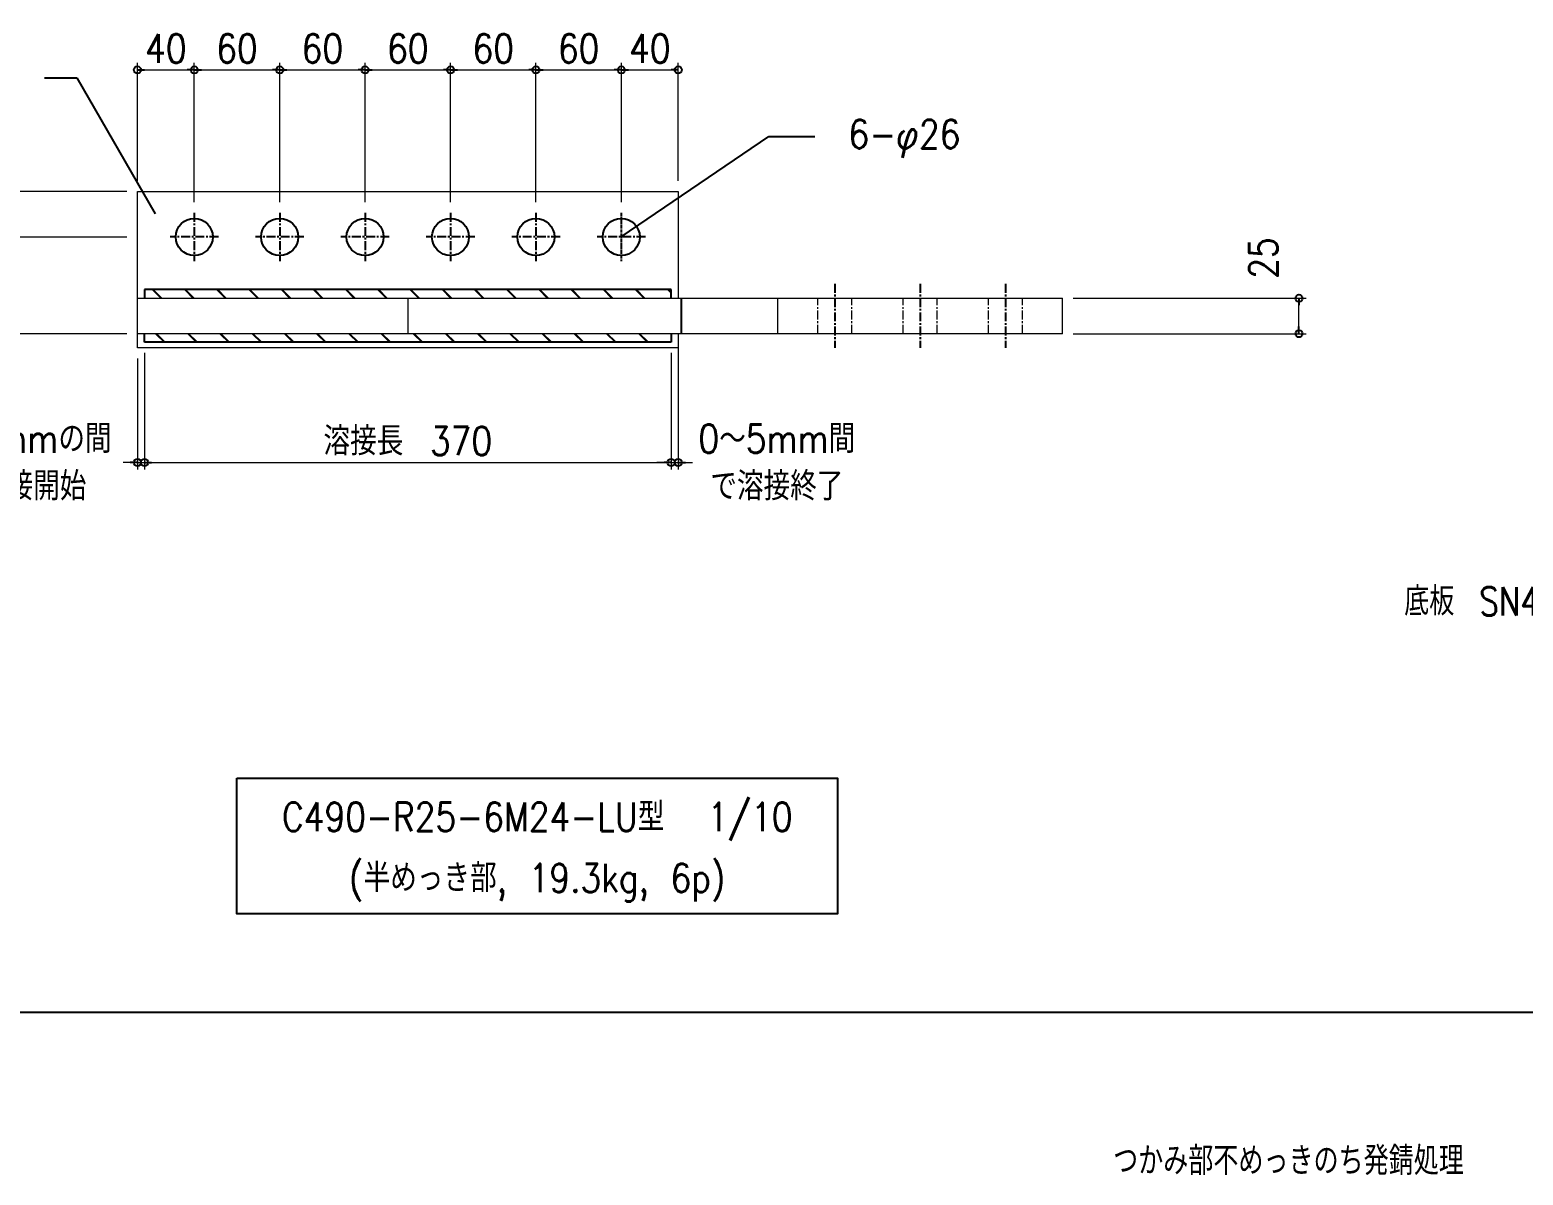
# Model space of a CAD drawing. Extents: x 89504 to 820828, y -112826 to 219894.
# Drawn here: x 811979 to 813028, y -111356 to -110551 of the extents above; entities that cross this region are included whole.
import ezdxf
from ezdxf.enums import TextEntityAlignment as Align

# ---------------------------------------------------------------- set-up
doc = ezdxf.new("R2010")
doc.units = 0
doc.header["$MEASUREMENT"] = 0
for name, pattern in [('CENTER', [2, 1.25, -0.25, 0.25, -0.25]), ('CENTER1', [10, 6.25, -1.25, 1.25, -1.25]), ('DUMMY', [0])]:
    doc.linetypes.add(name, pattern=pattern)
doc.layers.get('0').update_dxf_attribs({"color": 3, "linetype": 'CONTINUOUS'})
doc.layers.get('Defpoints').update_dxf_attribs({"linetype": 'CONTINUOUS'})
for name, color, linetype in [('00_修正第五回', 2, 'CONTINUOUS'), ('寸法', 4, 'CONTINUOUS'), ('金物', 7, 'CONTINUOUS')]:
    doc.layers.add(name, color=color, linetype=linetype)
doc.layers.add('_1-F_ADDL', color=8, linetype='DUMMY', plot=False)
doc.styles.add('DRACAD', font='txt', dxfattribs={"width": 0.85, "bigfont": 'extfont2'})
doc.styles.add('KANJI', font='simplex.shx', dxfattribs={"width": 0.7, "bigfont": 'extfont2.shx'})
doc.styles.add('S020', font='simplex.shx', dxfattribs={"width": 0.8, "height": 100, "bigfont": 'extfont2.shx'})
doc.dimstyles.new('S5', dxfattribs={"dimscale": 5, "dimtxt": 4, "dimasz": 1, "dimexe": 1, "dimexo": 1.5, "dimgap": 1, "dimtad": 1, "dimtxsty": 'KANJI', "dimblk": 'ORIGIN', "dimcen": 0, "dimclrd": 256, "dimclre": 256, "dimclrt": 256, "dimadec": 0, "dimazin": 0, "dimtfac": 1, "dimtmove": 2, "dimatfit": 2, "dimfxl": 1, "dimtolj": 2, "dimlwd": 5, "dimlwe": 5, "dimarcsym": 0})

# ---------------------------------------------------------------- blocks, each defined once
blk = doc.blocks.new('_ORIGIN')
at = {"color": 0, "linetype": 'ByBlock'}
blk.add_line((0, 0), (-1, 0), dxfattribs=at)
blk.add_circle((0, 0), 0.5, dxfattribs=at)
blk = doc.blocks.new('*D196')
at = {"layer": 'Defpoints', "color": 0, "transparency": 16777216}
for p in [(812704.5, -110739.6), (812870.6, -110739.6), (812704.5, -110764.6)]:
    blk.add_point(p, dxfattribs=at)
at = {"layer": '寸法', "lineweight": 5, "transparency": 16777216}
for p, q in [((812712, -110739.6), (812875.6, -110739.6)), ((812870.6, -110759.6), (812870.6, -110744.6)), ((812712, -110764.6), (812875.6, -110764.6))]:
    blk.add_line(p, q, dxfattribs=at)
at = {"layer": '寸法', "lineweight": 5, "transparency": 16777216, "xscale": 5, "yscale": 5, "zscale": 5}
for p, rotation in [((812870.6, -110739.6), 90), ((812870.6, -110764.6), 270)]:
    blk.add_blockref('_ORIGIN', p, dxfattribs=dict(at, rotation=rotation))
at = {"layer": '寸法', "transparency": 16777216, "insert": (812845.6, -110711.4), "char_height": 20, "attachment_point": 5, "rotation": 90, "style": 'DRACAD'}
blk.add_mtext('\\A2;25', dxfattribs=at)
blk = doc.blocks.new('*D197')
at = {"layer": 'Defpoints', "color": 0, "transparency": 16777216}
for p in [(811952.7, -110664.6), (812054.5, -110664.6), (812054.5, -110696.6)]:
    blk.add_point(p, dxfattribs=at)
at = {"layer": '寸法', "lineweight": 5, "transparency": 16777216}
for p, q in [((812047, -110664.6), (811947.7, -110664.6)), ((811952.7, -110691.6), (811952.7, -110669.6)), ((812047, -110696.6), (811947.7, -110696.6))]:
    blk.add_line(p, q, dxfattribs=at)
at = {"layer": '寸法', "lineweight": 5, "transparency": 16777216, "xscale": 5, "yscale": 5, "zscale": 5}
for p, rotation in [((811952.7, -110664.6), 90), ((811952.7, -110696.6), 270)]:
    blk.add_blockref('_ORIGIN', p, dxfattribs=dict(at, rotation=rotation))
at = {"layer": '寸法', "transparency": 16777216, "insert": (811926.4, -110669.5), "char_height": 20, "attachment_point": 5, "rotation": 90, "style": 'DRACAD'}
blk.add_mtext('\\A2;32', dxfattribs=at)
blk = doc.blocks.new('*D198')
at = {"layer": 'Defpoints', "color": 0, "transparency": 16777216}
for p in [(812054.5, -110696.6), (811952.7, -110764.6), (812054.5, -110764.6)]:
    blk.add_point(p, dxfattribs=at)
at = {"layer": '寸法', "lineweight": 5, "transparency": 16777216}
for p, q in [((812047, -110696.6), (811947.7, -110696.6)), ((811952.7, -110701.6), (811952.7, -110759.6)), ((812047, -110764.6), (811947.7, -110764.6))]:
    blk.add_line(p, q, dxfattribs=at)
at = {"layer": '寸法', "lineweight": 5, "transparency": 16777216, "xscale": 5, "yscale": 5, "zscale": 5}
for p, rotation in [((811952.7, -110696.6), 90), ((811952.7, -110764.6), 270)]:
    blk.add_blockref('_ORIGIN', p, dxfattribs=dict(at, rotation=rotation))
at = {"layer": '寸法', "transparency": 16777216, "insert": (811926.4, -110726.1), "char_height": 20, "attachment_point": 5, "rotation": 90, "style": 'DRACAD'}
blk.add_mtext('\\A2;68', dxfattribs=at)
blk = doc.blocks.new('*D208')
at = {"layer": 'Defpoints', "color": 0, "linetype": 'Continuous', "transparency": 16777216}
for p in [(812054.5, -110774.6), (812059.5, -110774.6), (812059.5, -110855.1)]:
    blk.add_point(p, dxfattribs=at)
at = {"layer": '寸法', "linetype": 'Continuous', "lineweight": 5, "transparency": 16777216}
for p, q in [((812054.5, -110782.1), (812054.5, -110860.1)), ((812059.5, -110782.1), (812059.5, -110860.1)), ((812049.5, -110855.1), (812044.5, -110855.1)), ((812054.5, -110855.1), (812059.5, -110855.1)), ((812064.5, -110855.1), (812069.5, -110855.1))]:
    blk.add_line(p, q, dxfattribs=at)
at = {"layer": '寸法', "linetype": 'Continuous', "lineweight": 5, "transparency": 16777216, "xscale": 5, "yscale": 5, "zscale": 5}
blk.add_blockref('_ORIGIN', (812054.5, -110855.1), dxfattribs=at)
at = {"layer": '寸法', "linetype": 'Continuous', "lineweight": 5, "transparency": 16777216, "xscale": 5, "yscale": 5, "zscale": 5, "rotation": 180}
blk.add_blockref('_ORIGIN', (812059.5, -110855.1), dxfattribs=at)
at = {"layer": '寸法', "linetype": 'Continuous', "transparency": 16777216, "insert": (811971.9, -110855.1), "char_height": 20, "attachment_point": 5, "style": 'DRACAD'}
blk.add_mtext('\\A2;0～5mmの間\\Pで溶接開始', dxfattribs=at)
blk = doc.blocks.new('*D209')
at = {"layer": 'Defpoints', "color": 0, "linetype": 'Continuous', "transparency": 16777216}
for p in [(812059.5, -110770.6), (812429.5, -110770.6), (812429.5, -110855.1)]:
    blk.add_point(p, dxfattribs=at)
at = {"layer": '寸法', "linetype": 'Continuous', "lineweight": 5, "transparency": 16777216}
for p, q in [((812059.5, -110778.1), (812059.5, -110860.1)), ((812429.5, -110778.1), (812429.5, -110860.1)), ((812064.5, -110855.1), (812424.5, -110855.1))]:
    blk.add_line(p, q, dxfattribs=at)
at = {"layer": '寸法', "linetype": 'Continuous', "lineweight": 5, "transparency": 16777216, "xscale": 5, "yscale": 5, "zscale": 5, "rotation": 180}
blk.add_blockref('_ORIGIN', (812059.5, -110855.1), dxfattribs=at)
at = {"layer": '寸法', "linetype": 'Continuous', "lineweight": 5, "transparency": 16777216, "xscale": 5, "yscale": 5, "zscale": 5}
blk.add_blockref('_ORIGIN', (812429.5, -110855.1), dxfattribs=at)
at = {"layer": '寸法', "linetype": 'Continuous', "transparency": 16777216, "insert": (812244.5, -110840.1), "char_height": 20, "attachment_point": 5, "style": 'DRACAD'}
blk.add_mtext('\\A2;溶接長\u3000370', dxfattribs=at)
blk = doc.blocks.new('*D210')
at = {"layer": 'Defpoints', "color": 0, "linetype": 'Continuous', "transparency": 16777216}
for p in [(812434.5, -110764.6), (812429.5, -110770.6), (812434.5, -110855.1)]:
    blk.add_point(p, dxfattribs=at)
at = {"layer": '寸法', "linetype": 'Continuous', "lineweight": 5, "transparency": 16777216}
for p, q in [((812434.5, -110772.1), (812434.5, -110860.1)), ((812429.5, -110778.1), (812429.5, -110860.1)), ((812424.5, -110855.1), (812419.5, -110855.1)), ((812429.5, -110855.1), (812434.5, -110855.1)), ((812439.5, -110855.1), (812444.5, -110855.1))]:
    blk.add_line(p, q, dxfattribs=at)
at = {"layer": '寸法', "linetype": 'Continuous', "lineweight": 5, "transparency": 16777216, "xscale": 5, "yscale": 5, "zscale": 5}
blk.add_blockref('_ORIGIN', (812429.5, -110855.1), dxfattribs=at)
at = {"layer": '寸法', "linetype": 'Continuous', "lineweight": 5, "transparency": 16777216, "xscale": 5, "yscale": 5, "zscale": 5, "rotation": 180}
blk.add_blockref('_ORIGIN', (812434.5, -110855.1), dxfattribs=at)
at = {"layer": '寸法', "linetype": 'Continuous', "transparency": 16777216, "insert": (812503.8, -110855.1), "char_height": 20, "attachment_point": 5, "style": 'DRACAD'}
blk.add_mtext('\\A2;0～5mm間\\Pで溶接終了', dxfattribs=at)
blk = doc.blocks.new('*D214')
at = {"layer": 'Defpoints', "color": 0, "linetype": 'Continuous', "transparency": 16777216}
for p in [(812094.5, -110579.1), (812054.5, -110664.6), (812094.5, -110679.6)]:
    blk.add_point(p, dxfattribs=at)
at = {"layer": '寸法', "linetype": 'Continuous', "lineweight": 5, "transparency": 16777216}
for p, q in [((812054.5, -110657.1), (812054.5, -110574.1)), ((812094.5, -110672.1), (812094.5, -110574.1)), ((812059.5, -110579.1), (812089.5, -110579.1))]:
    blk.add_line(p, q, dxfattribs=at)
at = {"layer": '寸法', "linetype": 'Continuous', "lineweight": 5, "transparency": 16777216, "xscale": 5, "yscale": 5, "zscale": 5, "rotation": 180}
blk.add_blockref('_ORIGIN', (812054.5, -110579.1), dxfattribs=at)
at = {"layer": '寸法', "linetype": 'Continuous', "lineweight": 5, "transparency": 16777216, "xscale": 5, "yscale": 5, "zscale": 5}
blk.add_blockref('_ORIGIN', (812094.5, -110579.1), dxfattribs=at)
at = {"layer": '寸法', "linetype": 'Continuous', "transparency": 16777216, "insert": (812074.5, -110564.1), "char_height": 20, "attachment_point": 5, "style": 'DRACAD'}
blk.add_mtext('\\A2;40', dxfattribs=at)
blk = doc.blocks.new('*D215')
at = {"layer": 'Defpoints', "color": 0, "linetype": 'Continuous', "transparency": 16777216}
for p in [(812154.5, -110579.1), (812094.5, -110679.6), (812154.5, -110679.6)]:
    blk.add_point(p, dxfattribs=at)
at = {"layer": '寸法', "linetype": 'Continuous', "lineweight": 5, "transparency": 16777216}
for p, q in [((812094.5, -110672.1), (812094.5, -110574.1)), ((812154.5, -110672.1), (812154.5, -110574.1)), ((812099.5, -110579.1), (812149.5, -110579.1))]:
    blk.add_line(p, q, dxfattribs=at)
at = {"layer": '寸法', "linetype": 'Continuous', "lineweight": 5, "transparency": 16777216, "xscale": 5, "yscale": 5, "zscale": 5, "rotation": 180}
blk.add_blockref('_ORIGIN', (812094.5, -110579.1), dxfattribs=at)
at = {"layer": '寸法', "linetype": 'Continuous', "lineweight": 5, "transparency": 16777216, "xscale": 5, "yscale": 5, "zscale": 5}
blk.add_blockref('_ORIGIN', (812154.5, -110579.1), dxfattribs=at)
at = {"layer": '寸法', "linetype": 'Continuous', "transparency": 16777216, "insert": (812124.5, -110564.1), "char_height": 20, "attachment_point": 5, "style": 'DRACAD'}
blk.add_mtext('\\A2;60', dxfattribs=at)
blk = doc.blocks.new('*D216')
at = {"layer": 'Defpoints', "color": 0, "linetype": 'Continuous', "transparency": 16777216}
for p in [(812214.5, -110579.1), (812154.5, -110679.6), (812214.5, -110679.6)]:
    blk.add_point(p, dxfattribs=at)
at = {"layer": '寸法', "linetype": 'Continuous', "lineweight": 5, "transparency": 16777216}
for p, q in [((812154.5, -110672.1), (812154.5, -110574.1)), ((812214.5, -110672.1), (812214.5, -110574.1)), ((812159.5, -110579.1), (812209.5, -110579.1))]:
    blk.add_line(p, q, dxfattribs=at)
at = {"layer": '寸法', "linetype": 'Continuous', "lineweight": 5, "transparency": 16777216, "xscale": 5, "yscale": 5, "zscale": 5, "rotation": 180}
blk.add_blockref('_ORIGIN', (812154.5, -110579.1), dxfattribs=at)
at = {"layer": '寸法', "linetype": 'Continuous', "lineweight": 5, "transparency": 16777216, "xscale": 5, "yscale": 5, "zscale": 5}
blk.add_blockref('_ORIGIN', (812214.5, -110579.1), dxfattribs=at)
at = {"layer": '寸法', "linetype": 'Continuous', "transparency": 16777216, "insert": (812184.5, -110564.1), "char_height": 20, "attachment_point": 5, "style": 'DRACAD'}
blk.add_mtext('\\A2;60', dxfattribs=at)
blk = doc.blocks.new('*D217')
at = {"layer": 'Defpoints', "color": 0, "linetype": 'Continuous', "transparency": 16777216}
for p in [(812274.5, -110579.1), (812214.5, -110679.6), (812274.5, -110679.6)]:
    blk.add_point(p, dxfattribs=at)
at = {"layer": '寸法', "linetype": 'Continuous', "lineweight": 5, "transparency": 16777216}
for p, q in [((812214.5, -110672.1), (812214.5, -110574.1)), ((812274.5, -110672.1), (812274.5, -110574.1)), ((812219.5, -110579.1), (812269.5, -110579.1))]:
    blk.add_line(p, q, dxfattribs=at)
at = {"layer": '寸法', "linetype": 'Continuous', "lineweight": 5, "transparency": 16777216, "xscale": 5, "yscale": 5, "zscale": 5, "rotation": 180}
blk.add_blockref('_ORIGIN', (812214.5, -110579.1), dxfattribs=at)
at = {"layer": '寸法', "linetype": 'Continuous', "lineweight": 5, "transparency": 16777216, "xscale": 5, "yscale": 5, "zscale": 5}
blk.add_blockref('_ORIGIN', (812274.5, -110579.1), dxfattribs=at)
at = {"layer": '寸法', "linetype": 'Continuous', "transparency": 16777216, "insert": (812244.5, -110564.1), "char_height": 20, "attachment_point": 5, "style": 'DRACAD'}
blk.add_mtext('\\A2;60', dxfattribs=at)
blk = doc.blocks.new('*D218')
at = {"layer": 'Defpoints', "color": 0, "linetype": 'Continuous', "transparency": 16777216}
for p in [(812334.5, -110579.1), (812274.5, -110679.6), (812334.5, -110679.6)]:
    blk.add_point(p, dxfattribs=at)
at = {"layer": '寸法', "linetype": 'Continuous', "lineweight": 5, "transparency": 16777216}
for p, q in [((812274.5, -110672.1), (812274.5, -110574.1)), ((812334.5, -110672.1), (812334.5, -110574.1)), ((812279.5, -110579.1), (812329.5, -110579.1))]:
    blk.add_line(p, q, dxfattribs=at)
at = {"layer": '寸法', "linetype": 'Continuous', "lineweight": 5, "transparency": 16777216, "xscale": 5, "yscale": 5, "zscale": 5, "rotation": 180}
blk.add_blockref('_ORIGIN', (812274.5, -110579.1), dxfattribs=at)
at = {"layer": '寸法', "linetype": 'Continuous', "lineweight": 5, "transparency": 16777216, "xscale": 5, "yscale": 5, "zscale": 5}
blk.add_blockref('_ORIGIN', (812334.5, -110579.1), dxfattribs=at)
at = {"layer": '寸法', "linetype": 'Continuous', "transparency": 16777216, "insert": (812304.5, -110564.1), "char_height": 20, "attachment_point": 5, "style": 'DRACAD'}
blk.add_mtext('\\A2;60', dxfattribs=at)
blk = doc.blocks.new('*D219')
at = {"layer": 'Defpoints', "color": 0, "linetype": 'Continuous', "transparency": 16777216}
for p in [(812394.5, -110579.1), (812334.5, -110679.6), (812394.5, -110679.6)]:
    blk.add_point(p, dxfattribs=at)
at = {"layer": '寸法', "linetype": 'Continuous', "lineweight": 5, "transparency": 16777216}
for p, q in [((812334.5, -110672.1), (812334.5, -110574.1)), ((812394.5, -110672.1), (812394.5, -110574.1)), ((812339.5, -110579.1), (812389.5, -110579.1))]:
    blk.add_line(p, q, dxfattribs=at)
at = {"layer": '寸法', "linetype": 'Continuous', "lineweight": 5, "transparency": 16777216, "xscale": 5, "yscale": 5, "zscale": 5, "rotation": 180}
blk.add_blockref('_ORIGIN', (812334.5, -110579.1), dxfattribs=at)
at = {"layer": '寸法', "linetype": 'Continuous', "lineweight": 5, "transparency": 16777216, "xscale": 5, "yscale": 5, "zscale": 5}
blk.add_blockref('_ORIGIN', (812394.5, -110579.1), dxfattribs=at)
at = {"layer": '寸法', "linetype": 'Continuous', "transparency": 16777216, "insert": (812364.5, -110564.1), "char_height": 20, "attachment_point": 5, "style": 'DRACAD'}
blk.add_mtext('\\A2;60', dxfattribs=at)
blk = doc.blocks.new('*D220')
at = {"layer": 'Defpoints', "color": 0, "linetype": 'Continuous', "transparency": 16777216}
for p in [(812434.5, -110579.1), (812434.5, -110664.6), (812394.5, -110679.6)]:
    blk.add_point(p, dxfattribs=at)
at = {"layer": '寸法', "linetype": 'Continuous', "lineweight": 5, "transparency": 16777216}
for p, q in [((812394.5, -110672.1), (812394.5, -110574.1)), ((812434.5, -110657.1), (812434.5, -110574.1)), ((812399.5, -110579.1), (812429.5, -110579.1))]:
    blk.add_line(p, q, dxfattribs=at)
at = {"layer": '寸法', "linetype": 'Continuous', "lineweight": 5, "transparency": 16777216, "xscale": 5, "yscale": 5, "zscale": 5, "rotation": 180}
blk.add_blockref('_ORIGIN', (812394.5, -110579.1), dxfattribs=at)
at = {"layer": '寸法', "linetype": 'Continuous', "lineweight": 5, "transparency": 16777216, "xscale": 5, "yscale": 5, "zscale": 5}
blk.add_blockref('_ORIGIN', (812434.5, -110579.1), dxfattribs=at)
at = {"layer": '寸法', "linetype": 'Continuous', "transparency": 16777216, "insert": (812414.5, -110564.1), "char_height": 20, "attachment_point": 5, "style": 'DRACAD'}
blk.add_mtext('\\A2;40', dxfattribs=at)

msp = doc.modelspace()

# ---------------------------------------------------------------- hatches: boundary and pattern name
at = {"layer": '金物', "ltscale": 6}
h = msp.add_hatch(dxfattribs=at)
h.set_pattern_fill('JIS_LC_20', color=256, scale=0.8, angle=90)
h.set_pattern_definition([(135, (810149.459, -113818.574), (-11.31371, -11.31371), []), (135, (810149.459, -113818.254), (-11.31371, -11.31371), [])])
h.paths.add_polyline_path([(812237.45897, -110739.57408), (812059.45897, -110739.57408), (812059.45897, -110733.57408), (812237.45897, -110733.57408)])
h.paths.add_polyline_path([(812420.45897, -110739.57408), (812237.45897, -110739.57408), (812237.45897, -110733.57408), (812420.45897, -110733.57408)])
h.paths.add_polyline_path([(812429.45897, -110739.57408), (812420.45897, -110739.57408), (812420.45897, -110733.57408), (812429.45897, -110733.57408)])
h = msp.add_hatch(dxfattribs=at)
h.set_pattern_fill('JIS_LC_20', color=256, scale=0.8, angle=90)
h.set_pattern_definition([(135, (810149.459, -113824.574), (-11.31371, -11.31371), []), (135, (810149.459, -113824.254), (-11.31371, -11.31371), [])])
h.paths.add_polyline_path([(812237.45897, -110764.57408), (812059.45897, -110764.57408), (812059.45897, -110770.57408), (812237.45897, -110770.57408)])
h.paths.add_polyline_path([(812420.45897, -110764.57408), (812237.45897, -110764.57408), (812237.45897, -110770.57408), (812420.45897, -110770.57408)])
h.paths.add_polyline_path([(812429.45897, -110764.57408), (812420.45897, -110764.57408), (812420.45897, -110770.57408), (812429.45897, -110770.57408)])

# ---------------------------------------------------------------- linework, layer by layer
at = {"layer": '_1-F_ADDL'}
msp.add_line((811417.5901, -111241.41828), (815622.5901, -111241.41828), dxfattribs=at)
at = {"layer": '寸法'}
for p, q in [((811989.27252, -110584.62212), (812012.02285, -110584.62212)), ((812012.02285, -110584.62212), (812066.8911, -110680.2341)), ((812394.45897, -110696.57408), (812498.21872, -110625.98372)), ((812498.21872, -110625.98372), (812530.36611, -110625.98372))]:
    msp.add_line(p, q, dxfattribs=at)
at = {"layer": '寸法', "linetype": 'CENTER1'}
for p, q in [((812094.45897, -110679.57408), (812094.45897, -110713.57408)), ((812154.45897, -110679.57408), (812154.45897, -110713.57408)), ((812214.45897, -110679.57408), (812214.45897, -110713.57408)), ((812274.45897, -110679.57408), (812274.45897, -110713.57408)), ((812334.45897, -110679.57408), (812334.45897, -110713.57408)), ((812111.45897, -110696.57408), (812077.45897, -110696.57408)), ((812171.45897, -110696.57408), (812137.45897, -110696.57408)), ((812231.45897, -110696.57408), (812197.45897, -110696.57408)), ((812291.45897, -110696.57408), (812257.45897, -110696.57408)), ((812351.45897, -110696.57408), (812317.45897, -110696.57408)), ((812411.45897, -110696.57408), (812377.45897, -110696.57408)), ((812544.45897, -110729.57408), (812544.45897, -110774.57408)), ((812604.45897, -110729.57408), (812604.45897, -110774.57408)), ((812664.45897, -110729.57408), (812664.45897, -110774.57408))]:
    msp.add_line(p, q, dxfattribs=at)
at = {"layer": '寸法', "linetype": 'CENTER1', "ltscale": 0.3}
msp.add_line((812394.45897, -110679.57408), (812394.45897, -110713.57408), dxfattribs=at)
at = {"layer": '寸法'}
msp.add_lwpolyline([(812124.40619, -111077.06701), (812546.48344, -111077.06701), (812546.48344, -111172.36383), (812124.40619, -111172.36383)], close=True, dxfattribs=at)
at = {"layer": '金物', "lineweight": 18}
for p, q in [((812054.45897, -110664.57408), (812434.45897, -110664.57408)), ((812054.45897, -110774.57408), (812054.45897, -110664.57408)), ((812434.45897, -110664.57408), (812434.45897, -110736.57408)), ((812054.45897, -110774.57408), (812054.45897, -110681.57408)), ((812434.45897, -110681.57408), (812434.45897, -110739.57408)), ((812054.45897, -110739.57408), (812704.45897, -110739.57408)), ((812244.45897, -110739.57408), (812244.45897, -110764.57408)), ((812504.45897, -110764.57408), (812504.45897, -110739.57408)), ((812704.45897, -110764.57408), (812704.45897, -110739.57408)), ((812704.45897, -110764.57408), (812054.45897, -110764.57408)), ((812434.45897, -110764.57408), (812434.45897, -110774.57408)), ((812434.45897, -110774.57408), (812054.45897, -110774.57408)), ((812434.45897, -110774.57408), (812054.45897, -110774.57408))]:
    msp.add_line(p, q, dxfattribs=at)
at = {"layer": '金物'}
for p, q in [((812429.45897, -110733.57408), (812059.45897, -110733.57408)), ((812429.45897, -110739.57408), (812429.45897, -110733.57408)), ((812429.45897, -110764.57408), (812429.45897, -110770.57408)), ((812429.45897, -110770.57408), (812059.45897, -110770.57408))]:
    msp.add_line(p, q, dxfattribs=at)
at = {"layer": '金物', "linetype": 'Continuous'}
for p, q in [((812059.45897, -110733.57408), (812059.45897, -110739.57408)), ((812059.45897, -110770.57408), (812059.45897, -110764.57408))]:
    msp.add_line(p, q, dxfattribs=at)
at = {"layer": '金物', "ltscale": 2}
msp.add_line((812436.45897, -110739.57408), (812436.45897, -110764.57408), dxfattribs=at)
at = {"layer": '金物', "linetype": 'CENTER', "lineweight": 18, "ltscale": 5}
for p, q in [((812532.45897, -110764.57408), (812532.45897, -110739.57408)), ((812556.45897, -110764.57408), (812556.45897, -110739.57408)), ((812592.45897, -110764.57408), (812592.45897, -110739.57408)), ((812616.45897, -110764.57408), (812616.45897, -110739.57408)), ((812652.45897, -110764.57408), (812652.45897, -110739.57408)), ((812676.45897, -110764.57408), (812676.45897, -110739.57408))]:
    msp.add_line(p, q, dxfattribs=at)
at = {"layer": '金物'}
for centre in [(812094.45897, -110696.57408), (812154.45897, -110696.57408), (812214.45897, -110696.57408), (812274.45897, -110696.57408), (812334.45897, -110696.57408), (812394.45897, -110696.57408)]:
    msp.add_circle(centre, 13, dxfattribs=at)

# ---------------------------------------------------------------- texts
at = {"layer": '00_修正第五回', "linetype": 'Continuous', "lineweight": -3, "style": 'DRACAD', "width": 0.85}
msp.add_text('(半めっき部, 19.3kg, 6p)', height=20, dxfattribs=at).set_placement((812335.44481, -111148.53962), align=Align.MIDDLE)
at = {"layer": '00_修正第五回', "style": 'S020', "width": 0.8}
msp.add_text('つかみ部不めっきのち発錆処理', height=20, dxfattribs=at).set_placement((812863.22451, -111345.95085), align=Align.MIDDLE_CENTER)
at = {"layer": '寸法', "style": 'S020', "width": 0.8}
msp.add_text('底板\u3000SN490B PL-25', height=20, dxfattribs=at).set_placement((813054.25428, -110952.66696), align=Align.MIDDLE_CENTER)
at = {"layer": '寸法', "linetype": 'Continuous', "lineweight": -3, "style": 'DRACAD', "width": 0.85}
msp.add_text('C490-R25-6M24-LU型  1/10', height=20, dxfattribs=at).set_placement((812335.44481, -111104.16722), align=Align.MIDDLE_CENTER)
at = {"layer": '寸法', "insert": (812632.75303, -110614.26039), "char_height": 20, "width": 98.9799312, "attachment_point": 3, "style": 'DRACAD'}
msp.add_mtext('6-φ26', dxfattribs=at)

# ---------------------------------------------------------------- dimensions: what is measured, and where the dimension line sits
at = {"layer": '寸法', "linetype": 'Continuous'}
for base, p1, p2, picture, middle in [((812094.45897, -110579.09475), (812054.45897, -110664.57408), (812094.45897, -110679.57408), '*D214', (812074.45897, -110564.09475)), ((812154.45897, -110579.09475), (812094.45897, -110679.57408), (812154.45897, -110679.57408), '*D215', (812124.45897, -110564.09475)), ((812214.45897, -110579.09475), (812154.45897, -110679.57408), (812214.45897, -110679.57408), '*D216', (812184.45897, -110564.09475)), ((812274.45897, -110579.09475), (812214.45897, -110679.57408), (812274.45897, -110679.57408), '*D217', (812244.45897, -110564.09475)), ((812334.45897, -110579.09475), (812274.45897, -110679.57408), (812334.45897, -110679.57408), '*D218', (812304.45897, -110564.09475)), ((812394.45897, -110579.09475), (812334.45897, -110679.57408), (812394.45897, -110679.57408), '*D219', (812364.45897, -110564.09475)), ((812434.45897, -110579.09475), (812394.45897, -110679.57408), (812434.45897, -110664.57408), '*D220', (812414.45897, -110564.09475))]:
    dim = msp.add_linear_dim(base=base, p1=p1, p2=p2, dimstyle='S5', override={"dimtxsty": 'DRACAD'}, dxfattribs=at)
    dim.commit()
    dim.dimension.update_dxf_attribs({"geometry": picture, "text_midpoint": middle})
at = {"layer": '寸法'}
for base, p1, p2, angle, picture, middle in [((811952.65108, -110664.57408), (812054.45897, -110696.57408), (812054.45897, -110664.57408), 90, '*D197', (811926.40108, -110669.48279)), ((811952.65108, -110764.57408), (812054.45897, -110696.57408), (812054.45897, -110764.57408), 90, '*D198', (811926.40108, -110726.07408)), ((812870.5792, -110739.57408), (812704.45897, -110764.57408), (812704.45897, -110739.57408), 270, '*D196', (812845.5792, -110711.44342))]:
    dim = msp.add_linear_dim(base=base, p1=p1, p2=p2, angle=angle, dimstyle='S5', override={"dimtxsty": 'DRACAD'}, dxfattribs=at)
    dim.commit()
    dim.dimension.update_dxf_attribs({"geometry": picture, "text_midpoint": middle, "dimtype": 160})
at = {"layer": '寸法', "linetype": 'Continuous'}
for base, p1, p2, text, picture, middle in [((812434.45897, -110855.0534), (812429.45897, -110770.57408), (812434.45897, -110764.57408), '0～<>mm間\\Pで溶接終了', '*D210', (812503.802, -110855.0534)), ((812059.45897, -110855.0534), (812054.45897, -110774.57408), (812059.45897, -110774.57408), '0～<>mmの間\\Pで溶接開始', '*D208', (811971.87394, -110855.0534))]:
    dim = msp.add_linear_dim(base=base, p1=p1, p2=p2, text=text, dimstyle='S5', override={"dimtxsty": 'DRACAD'}, dxfattribs=at)
    dim.commit()
    dim.dimension.update_dxf_attribs({"geometry": picture, "text_midpoint": middle, "dimtype": 160})
dim = msp.add_linear_dim(base=(812429.45897, -110855.0534), p1=(812059.45897, -110770.57408), p2=(812429.45897, -110770.57408), text='溶接長\u3000<>', dimstyle='S5', override={"dimtxsty": 'DRACAD'}, dxfattribs=at)
dim.commit()
dim.dimension.update_dxf_attribs({"geometry": '*D209', "text_midpoint": (812244.45897, -110840.0534)})

doc.saveas('drawing.dxf')
